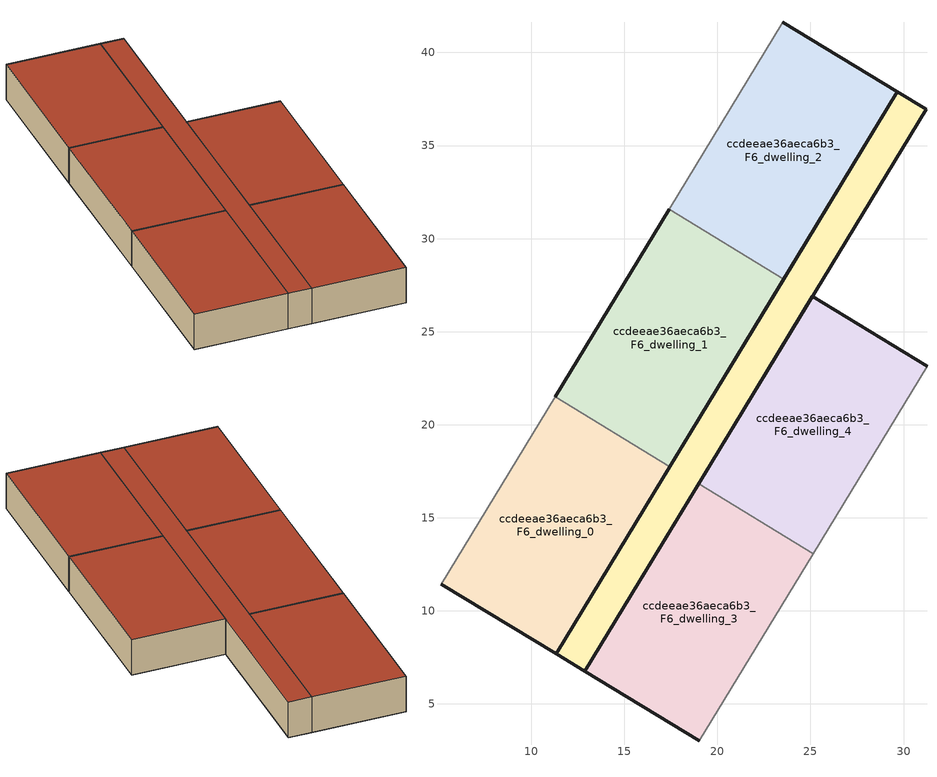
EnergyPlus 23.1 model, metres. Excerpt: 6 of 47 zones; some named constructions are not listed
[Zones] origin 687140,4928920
ccdeeae36aeca6b3_F6_dwelling_0
 floor to ccdeeae36aeca6b3_F5_dwelling_0 (EU_floor_Construction): 11.34,7.69 17.45,17.76 11.29,21.49 5.18,11.42 z18
 wall outside (EU_wall_Construction): 17.45,17.76 11.34,7.69 5.18,11.42 z18:21
 wall adiabatic (EU_wall_Construction): 5.18,11.42 11.29,21.49 z18:21
 wall to ccdeeae36aeca6b3_F6_dwelling_1 (EU_wall_Construction): 11.29,21.49 17.45,17.76 z18:21
 roof outside (EU_roof_Construction): 17.45,17.76 11.34,7.69 5.18,11.42 11.29,21.49 z21
ccdeeae36aeca6b3_F6_dwelling_1
 floor to ccdeeae36aeca6b3_F5_dwelling_1 (EU_floor_Construction): 17.45,17.76 23.56,27.83 17.41,31.56 11.29,21.49 z18
 wall outside (EU_wall_Construction): 23.56,27.83 17.45,17.76 / 11.29,21.49 17.41,31.56 z18:21
 wall to ccdeeae36aeca6b3_F6_dwelling_2 (EU_wall_Construction): 17.41,31.56 23.56,27.83 z18:21
 roof outside (EU_roof_Construction): 23.56,27.83 17.45,17.76 11.29,21.49 17.41,31.56 z21
ccdeeae36aeca6b3_F6_dwelling_2
 floor to ccdeeae36aeca6b3_F5_dwelling_2 (EU_floor_Construction): 23.56,27.83 29.68,37.89 23.52,41.63 17.41,31.56 z18
 wall outside (EU_wall_Construction): 23.52,41.63 29.68,37.89 23.56,27.83 z18:21
 wall adiabatic (EU_wall_Construction): 17.41,31.56 23.52,41.63 z18:21
 roof outside (EU_roof_Construction): 29.68,37.89 23.56,27.83 17.41,31.56 23.52,41.63 z21
ccdeeae36aeca6b3_F6_dwelling_3
 floor to ccdeeae36aeca6b3_F5_dwelling_3 (EU_floor_Construction): 19.04,3.01 25.15,13.08 18.99,16.82 12.88,6.75 z18
 wall outside (EU_wall_Construction): 19.04,3.01 12.88,6.75 18.99,16.82 z18:21
 wall to ccdeeae36aeca6b3_F6_dwelling_4 (EU_wall_Construction): 18.99,16.82 25.15,13.08 z18:21
 wall adiabatic (EU_wall_Construction): 25.15,13.08 19.04,3.01 z18:21
 roof outside (EU_roof_Construction): 25.15,13.08 19.04,3.01 12.88,6.75 18.99,16.82 z21
ccdeeae36aeca6b3_F6_dwelling_4
 floor to ccdeeae36aeca6b3_F5_dwelling_4 (EU_floor_Construction): 25.15,13.08 31.26,23.15 25.1,26.89 18.99,16.82 z18
 wall outside (EU_wall_Construction): 18.99,16.82 25.1,26.89 31.26,23.15 z18:21
 wall adiabatic (EU_wall_Construction): 31.26,23.15 25.15,13.08 z18:21
 roof outside (EU_roof_Construction): 31.26,23.15 25.15,13.08 18.99,16.82 25.1,26.89 z21
ccdeeae36aeca6b3_F6_circulation
 floor to ccdeeae36aeca6b3_F5_circulation (EU_floor_Construction): 12.88,6.75 31.22,36.96 29.68,37.89 11.34,7.69 z18
 wall outside (EU_wall_Construction): 12.88,6.75 11.34,7.69 29.68,37.89 31.22,36.96 12.88,6.75 z18:21
 roof outside (EU_roof_Construction): 31.22,36.96 12.88,6.75 11.34,7.69 29.68,37.89 z21
[SCHEDULE:FILE] Column Number=1; Rows to Skip at Top=0; Number of Hours of Data=8760; Column Separator=Comma; Interpolate to Timestep=No; Minutes per Item=60; Adjust Schedule for Daylight Savings=Yes
Name | File
EU_Step8_GainSchedule_ccdeeae36aeca6b3_F4_dwelling_0_f000 | ../../schedules/ccdeeae36aeca6b3/ccdeeae36aeca6b3_F4_dwelling_0_f000_gain.csv
EU_Step8_GainSchedule_ccdeeae36aeca6b3_F4_dwelling_1_f000 | ../../schedules/ccdeeae36aeca6b3/ccdeeae36aeca6b3_F4_dwelling_1_f000_gain.csv
EU_Step8_GainSchedule_ccdeeae36aeca6b3_F4_dwelling_2_f000 | ../../schedules/ccdeeae36aeca6b3/ccdeeae36aeca6b3_F4_dwelling_2_f000_gain.csv
EU_Step8_GainSchedule_ccdeeae36aeca6b3_F4_dwelling_3_f000 | ../../schedules/ccdeeae36aeca6b3/ccdeeae36aeca6b3_F4_dwelling_3_f000_gain.csv
EU_Step8_GainSchedule_ccdeeae36aeca6b3_F4_dwelling_4_f000 | ../../schedules/ccdeeae36aeca6b3/ccdeeae36aeca6b3_F4_dwelling_4_f000_gain.csv
EU_Step8_GainSchedule_ccdeeae36aeca6b3_F4_dwelling_5_f000 | ../../schedules/ccdeeae36aeca6b3/ccdeeae36aeca6b3_F4_dwelling_5_f000_gain.csv
EU_Step8_GainSchedule_ccdeeae36aeca6b3_F5_dwelling_0_f000 | ../../schedules/ccdeeae36aeca6b3/ccdeeae36aeca6b3_F5_dwelling_0_f000_gain.csv
EU_Step8_GainSchedule_ccdeeae36aeca6b3_F5_dwelling_1_f000 | ../../schedules/ccdeeae36aeca6b3/ccdeeae36aeca6b3_F5_dwelling_1_f000_gain.csv
EU_Step8_GainSchedule_ccdeeae36aeca6b3_F5_dwelling_2_f000 | ../../schedules/ccdeeae36aeca6b3/ccdeeae36aeca6b3_F5_dwelling_2_f000_gain.csv
EU_Step8_GainSchedule_ccdeeae36aeca6b3_F5_dwelling_3_f000 | ../../schedules/ccdeeae36aeca6b3/ccdeeae36aeca6b3_F5_dwelling_3_f000_gain.csv
EU_Step8_GainSchedule_ccdeeae36aeca6b3_F5_dwelling_4_f000 | ../../schedules/ccdeeae36aeca6b3/ccdeeae36aeca6b3_F5_dwelling_4_f000_gain.csv
